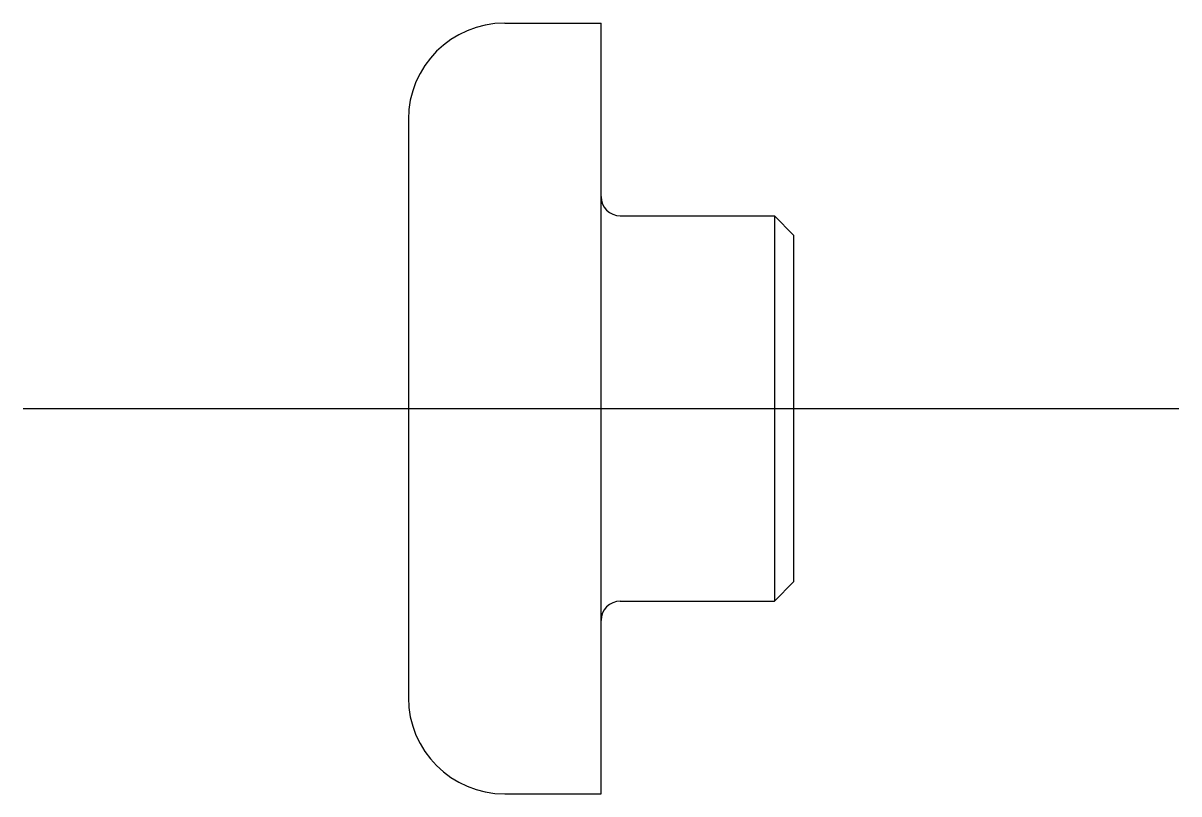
# Model space of a CAD drawing. Extents: x 9.1 to 32.4, y 10 to 58.1.
# Drawn here: x 26.38 to 32.38, y 53.33 to 57.33 of the extents above; entities outside this region: 6.
import ezdxf

# ---------------------------------------------------------------- set-up
doc = ezdxf.new("R2010")
doc.units = 0
doc.header["$LTSCALE"] = 0.25
doc.linetypes.add('CENTER', pattern=[50.8, 31.75, -6.35, 6.35, -6.35])
doc.linetypes.add('DASHED', pattern=[19.05, 12.7, -6.35])
doc.layers.get('0').update_dxf_attribs({"linetype": 'CONTINUOUS'})
doc.layers.add('CENTER', color=1, linetype='CENTER')
doc.styles.get("Standard").update_dxf_attribs({"font": 'txt.shx'})

msp = doc.modelspace()

# ---------------------------------------------------------------- linework, layer by layer
for p, q in [((28.8782, 57.3329), (29.3782, 57.3329)), ((29.3782, 53.3329), (29.3782, 57.3329)), ((28.3782, 56.8329), (28.3782, 53.8329)), ((29.4782, 56.3329), (30.2782, 56.3329)), ((30.2782, 56.3329), (30.3782, 56.2329)), ((30.2782, 56.3329), (30.2782, 54.3329)), ((30.3782, 56.2329), (30.3782, 54.4329)), ((30.3782, 54.4329), (30.2782, 54.3329)), ((29.4782, 54.3329), (30.2782, 54.3329)), ((28.8782, 53.3329), (29.3782, 53.3329))]:
    msp.add_line(p, q)
msp.add_circle((11.8742, 55.3329), 2)
at = {"color": 3, "linetype": 'DASHED'}
msp.add_circle((11.8742, 55.3329), 1, dxfattribs=at)
for centre, radius, start, end in [((28.8782, 56.8329), 0.5, 90, 180), ((29.4782, 56.4329), 0.1, 180, 270), ((29.4782, 54.2329), 0.1, 90, 180), ((28.8782, 53.8329), 0.5, 180, 270)]:
    msp.add_arc(centre, radius, start, end)
at = {"layer": 'CENTER', "color": 1, "linetype": 'CENTER'}
for p, q in [((11.8742, 58.1329), (11.8742, 52.5329)), ((9.0742, 55.3329), (14.6742, 55.3329)), ((26.3782, 55.3329), (32.3782, 55.3329))]:
    msp.add_line(p, q, dxfattribs=at)

# ---------------------------------------------------------------- texts
for p in [(10, 20), (10, 10)]:
    msp.add_text('PDAPK4', height=4).set_placement(p)

doc.saveas('drawing.dxf')
